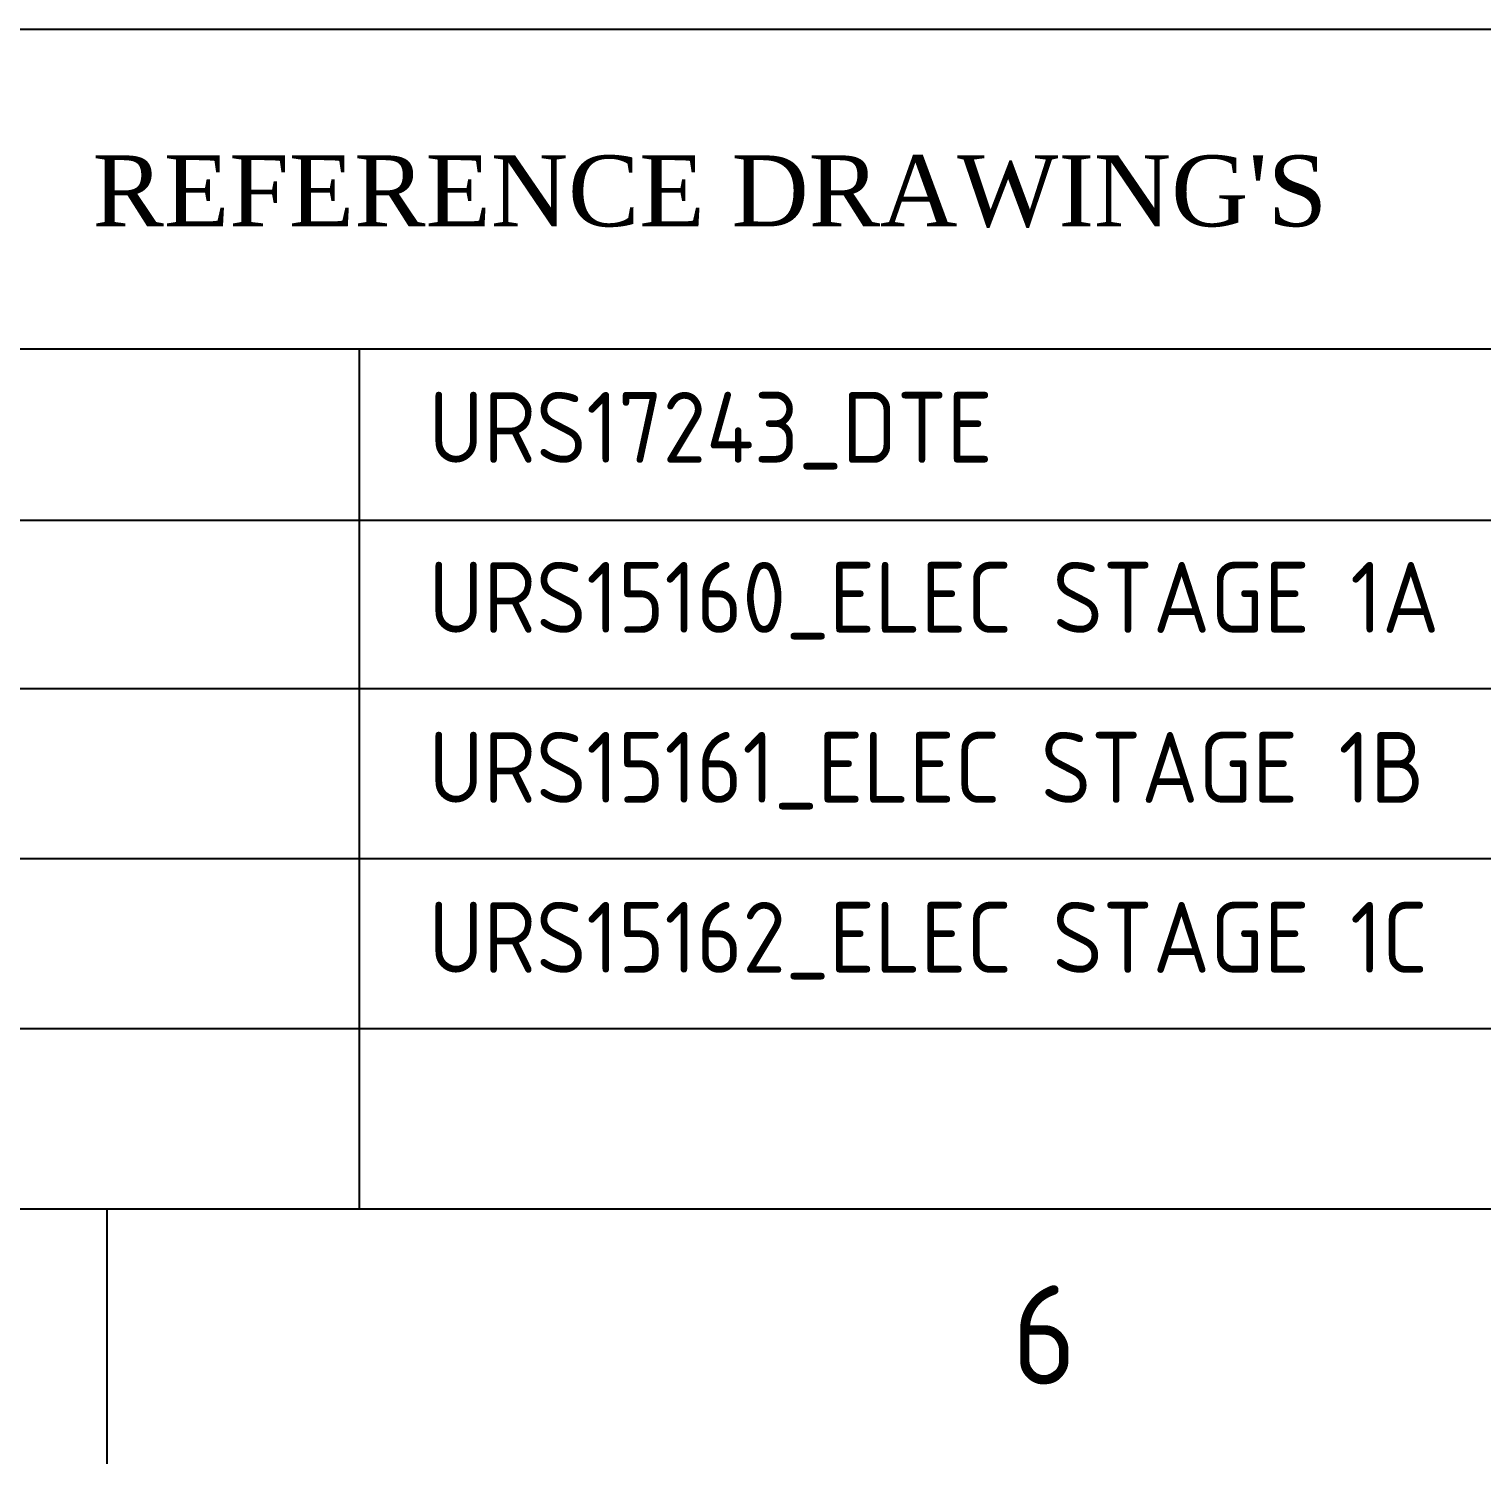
# Paper-space layout 'EARTHING' of a CAD drawing. Extents: x 6 to 839, y -116 to 471.
# Drawn here: x 354.5 to 405.7, y -115.9 to -65.2 of the extents above; entities that cross this region are included whole.
import ezdxf
from ezdxf.enums import TextEntityAlignment as Align

# ---------------------------------------------------------------- set-up
doc = ezdxf.new("R2010")
doc.units = 0
doc.layers.add('Notes', color=7, linetype='Continuous')
doc.styles.add('iecISOCP', font='isocp.shx')
doc.styles.add('iecTimesNewRoman', font='times.ttf')

# ---------------------------------------------------------------- blocks, each defined once
blk = doc.blocks.new('A1_FRAME_TITLE')
at = {"layer": 'Notes', "color": 7}
for p, q in [((332.807, 36.328), (478.242, 36.328)), ((360.067, 36.328), (360.067, 5.973)), ((332.785, 30.279), (478.242, 30.279)), ((478.242, 24.328), (332.785, 24.328)), ((478.242, 18.328), (332.785, 18.328)), ((478.242, 12.328), (332.785, 12.328))]:
    blk.add_line(p, q, dxfattribs=at)
at = {"layer": 'Notes', "linetype": 'Continuous'}
blk.add_line((351.174, -3.027), (351.174, 5.973), dxfattribs=at)
at = {"layer": 'Notes', "color": 3, "linetype": 'Continuous', "flags": 128}
for points in [[(123.797, 47.618), (824.367, 47.618)], [(123.798, 5.973), (824.367, 5.973)]]:
    blk.add_lwpolyline(points, dxfattribs=at)
at = {"layer": 'Notes', "style": 'iecTimesNewRoman'}
blk.add_text("REFERENCE DRAWING'S", height=2.5, dxfattribs=at).set_placement((372.451, 40.659), align=Align.CENTER)
at = {"layer": 'Notes', "color": 7, "style": 'iecISOCP'}
blk.add_text('6', height=3.5, dxfattribs=at).set_placement((383.117, -0.22))
for tag, p in [('CAP_NO', (513.188, 43.457)), ('IE_NUM', (513.05, 37.81)), ('REF_No_1', (335.241, 32.31)), ('REF_1', (362.523, 32.31)), ('HV_SWITCH', (513.463, 32.163)), ('GEN_WO', (441.708, 31.763)), ('REF_No_2', (335.241, 26.31)), ('REF_2', (362.523, 26.31)), ('OH_WO', (441.708, 25.812)), ('UBD_REF', (513.05, 25.828)), ('REF_No_3', (335.241, 20.31)), ('REF_3', (362.523, 20.31)), ('UG_WO', (441.708, 20.052)), ('GIS_MAP_No', (513.05, 20.043)), ('REF_No_4', (335.241, 14.31)), ('REF_4', (362.523, 14.31)), ('HV_OP_DIAG', (513.326, 14.199)), ('SUB_WO', (441.708, 13.812)), ('LGA', (512.945, 7.777))]:
    blk.add_attdef(tag, p, '', height=2.5, dxfattribs=at)
at = {"layer": 'Notes', "style": 'iecISOCP'}
for tag, p in [('T1', (684.374, 39.465)), ('T2', (684.374, 34.346)), ('T3', (684.374, 28.92)), ('T4', (684.374, 23.657)), ('T5', (684.374, 18.231)), ('T6', (684.374, 12.969))]:
    blk.add_attdef(tag, text='', height=3.5, dxfattribs=at).set_placement(p, align=Align.CENTER)
at = {"layer": 'Notes', "color": 7, "style": 'iecISOCP'}
for tag, p in [('scale', (567.756, 33.269)), ('DRAWN', (567.756, 24.931)), ('DATE', (567.756, 16.88)), ('DESIGN', (605.617, 9.155))]:
    blk.add_attdef(tag, text='', height=2.5, dxfattribs=at).set_placement(p, align=Align.CENTER)
at = {"layer": 'Notes', "color": 4, "style": 'iecISOCP'}
blk.add_attdef('NUM', text='', height=7, dxfattribs=at).set_placement((792.367, 20.118), align=Align.MIDDLE_CENTER)
at = {"layer": 'Notes', "color": 1, "style": 'iecISOCP'}
blk.add_attdef('REV', text='', height=5, dxfattribs=at).set_placement((820.054, 17.095), align=Align.CENTER)
at = {"layer": 'Notes', "color": 7, "style": 'iecISOCP'}
for tag, p in [('NS', (790.712, 8.119)), ('SHTS', (805.412, 8.119))]:
    blk.add_attdef(tag, text='', height=2.5, dxfattribs=at).set_placement(p, align=Align.MIDDLE)
at = {"layer": 'Notes', "style": 'iecISOCP'}
blk.add_attdef('ExportID', (9.082, 2.39), '', height=2.5, dxfattribs=at)
at = {"layer": 'Notes', "style": 'iecISOCP', "flags": 1}
for tag, p in [('ProjectType', (14.175, -26.797)), ('ProjectNumber', (23.56, -26.818)), ('DrawingNumber', (35.514, -26.803)), ('ProjectDescription', (47.564, -26.825)), ('ExportDate', (60.284, -26.789)), ('ExportUserName', (69.155, -26.8)), ('DesignerCompanyName', (81.484, -26.793)), ('ExportAreaOfInterest', (97.1, -26.813)), ('GIS_SUCCESS', (111.997, -26.78)), ('CAD_SUCCESS', (121.789, -26.783)), ('DEPOTCODE', (132.106, -26.877)), ('ExportCategories', (140.083, -26.797)), ('Comments', (154.385, -26.883))]:
    blk.add_attdef(tag, p, '', height=1, dxfattribs=at)

psp = doc.layouts.new('EARTHING')

# ---------------------------------------------------------------- block references
at = {"layer": 'Notes'}
ref = psp.add_blockref('A1_FRAME_TITLE', (6.04097, -112.84735), dxfattribs=at)
ref.add_attrib('REF_1', 'URS17243_DTE ', (368.56417, -80.53784), dxfattribs={"color": 7, "height": 2.5, "style": 'iecISOCP'})
ref.add_attrib('REF_2', 'URS15160_ELEC STAGE 1A', (368.56417, -86.53784), dxfattribs={"color": 7, "height": 2.5, "style": 'iecISOCP'})
ref.add_attrib('REF_3', 'URS15161_ELEC STAGE 1B', (368.56417, -92.53784), dxfattribs={"color": 7, "height": 2.5, "style": 'iecISOCP'})
ref.add_attrib('REF_4', 'URS15162_ELEC STAGE 1C', (368.56417, -98.53784), dxfattribs={"color": 7, "height": 2.5, "style": 'iecISOCP'})

doc.saveas('drawing.dxf')
